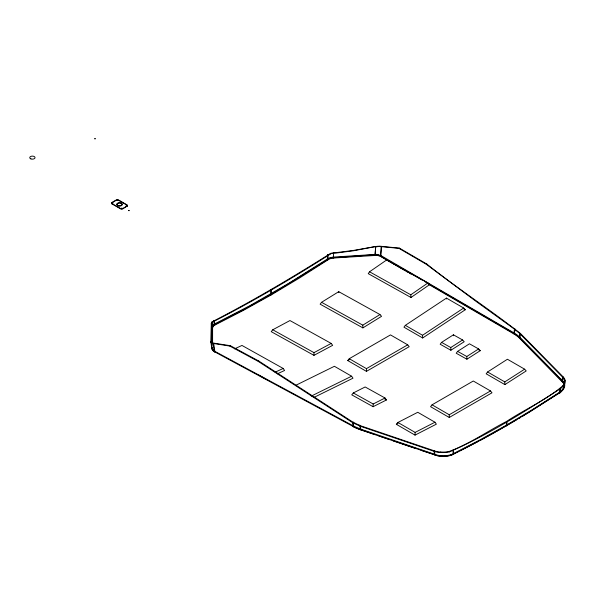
<?xml version="1.0" encoding="UTF-8"?>
<svg xmlns="http://www.w3.org/2000/svg" width="595" height="595" viewBox="0 0 595 595"><rect width="100%" height="100%" fill="white"/><g stroke="black" fill="none" stroke-linecap="round" stroke-linejoin="round"><path stroke-width="0.89" d="M212.549 343.888L212.564 327.629L213.925 325.554L243.08 310.553L271.365 294.845L299.649 277.895L329.429 258.922L333.118 258.051L377.163 255.344L380.257 256.244L397.155 266.062M212.593 343.233L212.601 326.975L213.962 324.907L243.095 309.921L271.357 294.22L330.441 257.947L375.155 254.72L378.346 254.972L422.13 280.037M313.959 355.356L313.982 352.642L331.184 343.419L332.657 345.331L313.959 355.356L271.231 331.66L272.748 329.779L289.951 320.549L331.184 343.419M434.781 454.416A15.262 8.144 3.3 0 0 453.264 453.68L479.793 439.973L506.382 425.172L506.442 421.505C524.835 409.286 546.046 400.227 562.833 385.768M375.095 255.314L375.69 246.516L353.4 250.428L333.624 252.949L336.257 253.039L353.4 250.792L375.69 246.516A9.051 3.176 -11.9 0 1 379.833 246.248M373.102 406.705L373.177 403.99L385.024 398.01L386.453 399.966L373.102 406.705L351.742 394.835L353.304 392.953L365.151 386.966L385.024 398.01M415.035 435.116L415.124 432.401L434.967 422.219L436.373 424.161L415.035 435.116L396.337 424.317L397.921 422.472L417.764 412.283L434.967 422.219M211.872 343.241L229.804 346.074L258.208 361.381L352.597 422.658L353.051 426.429A0.759 0.431 -61.7 0 0 353.527 426.682L213.486 351.199L211.924 349.198L210.816 341.709L211.299 323.576A8.516 4.143 -9.3 0 1 212.051 321.888M327.622 254.809L327.317 258.855A0.759 0.402 56.4 0 0 327.897 259.732M327.845 259.137L328.15 255.099M333.356 258.037L333.624 252.949M375.029 254.734L375.683 246.88M380.384 255.768L381.15 246.598L381.693 246.375L399.446 248.13L426.808 264.039C457.131 288.322 489.938 309.512 520.447 333.483L563.145 376.866A15.797 9.118 0.6 0 1 565.168 380.495L565.22 380.83A16.162 10.018 -2.6 0 1 563.539 386.006M563.115 382.793L519.428 338.153A36.697 22.967 -6.5 0 0 514.058 333.996A0.759 0.454 -59.8 0 0 514.504 333.215L514.972 328.909L514.437 329.124L519.517 333.334L562.498 377.007L562.03 380.919L519.13 337.335L513.961 333.431L514.437 329.124L475.569 301.025L426.265 264.254L398.91 248.346L379.513 246.479M519.376 337.454L519.799 333.624L520.447 333.483L520.03 337.32M521.875 416.679L560.021 392.611L560.49 388.669L563.51 385.991M369.555 271.781L368.245 273.641L410.981 297.493L429.56 284.655L427.894 282.982L386.653 259.963L369.555 271.781L410.795 294.8L410.981 297.493M457.607 351.37L456.224 353.237L466.904 359.216L480.232 350.693L478.625 348.938L469.44 343.798L457.607 351.37L466.792 356.502L466.904 359.216M441.579 342.378L440.188 344.245L450.876 350.254L464.204 341.731L462.605 339.976L453.412 334.807L441.579 342.378L450.765 347.539L450.876 350.254M321.56 302.297L320.155 304.186L362.883 327.882L381.559 316.332L379.974 314.547L338.741 291.676L321.56 302.297L362.794 325.168L362.883 327.882M405.329 325.346L403.953 327.183L422.651 337.975L465.275 309.75L463.661 308.039L446.458 298.102L405.329 325.346L422.532 335.275L422.651 337.975M487.58 371.972L486.174 373.816L504.872 384.615L526.211 370.93L524.626 369.183L507.423 359.246L487.58 371.972L504.783 381.908L504.872 384.615M211.969 321.88C252.354 301.174 291.922 277.716 330.337 253.544M347.748 360.563L349.243 358.711L390.491 334.903L407.694 344.832L409.189 346.684L366.446 371.362L347.748 360.563L349.332 359.648M432.052 404.823L430.557 406.675L449.255 417.474L491.991 392.797L490.496 390.945L473.293 381.016L432.052 404.823L449.255 414.76L490.496 390.945M212.668 321.992C253.009 301.457 292.413 278.163 330.627 253.894M360.451 429.806L359.968 426.139L360.339 425.685L434.506 450.898A15.039 8.739 0.2 0 0 440.471 452.036M94.739 138.672L95.274 138.672M95.274 138.843L94.739 138.843M561.1 391.696L529.676 411.926L496.409 431.479M561.613 391.421L560.133 392.536M420.933 450.289L437.013 455.599M229.804 346.074L230.317 345.68L258.728 360.987L353.11 422.264L353.765 426.139L360.533 429.055L434.863 454.335L434.506 450.898L434.127 451.352L434.558 455.004M258.208 361.381L258.728 360.987M352.597 422.658L353.11 422.264M410.795 294.8L427.894 282.982M422.532 335.275L463.661 308.039M353.46 426.712A36.697 18.505 4.1 0 0 360.659 429.835L402.071 443.811M560.021 392.611L560.081 392.574A0.759 0.402 56.5 0 1 559.531 392.893M504.783 381.908L524.626 369.183M450.765 347.539L462.605 339.976M466.792 356.502L478.625 348.938M362.794 325.168L379.974 314.547M518.55 418.672L520.216 417.675M516.891 419.654L506.918 425.492A0.759 0.439 60 0 1 506.39 425.797M506.382 425.172L532.956 409.278L559.486 392.298L559.955 388.356L560.49 388.669C524.582 411.547 488.272 434.893 449.218 451.984M112.046 202.397L116.323 199.927A1.51 0.87 0 0 1 118.457 199.927L127.003 204.858A1.51 0.87 0 0 1 127.003 206.093L122.734 208.875A1.51 0.87 0 0 1 120.599 208.875L112.046 203.936A1.51 0.87 0 0 1 112.046 202.702L112.046 202.397A1.51 0.87 0 0 0 112.046 203.631L112.046 203.936M112.046 202.702L116.323 200.232A1.51 0.87 0 0 1 118.457 200.232L127.003 205.171A1.51 0.87 0 0 1 127.003 206.405M112.046 203.631L120.599 208.562A1.51 0.87 0 0 0 122.734 208.562L127.003 206.093M349.243 358.711L366.446 368.647L407.694 344.832M328.165 254.92L327.637 254.623M495.278 432.104L479.771 440.605M486.427 437.013L506.918 425.492L506.97 421.825L506.442 421.505C487.268 431.293 469.18 444.19 448.875 451.56M485.304 437.608L473.122 444.138M478.655 441.185L459.823 450.98M472.006 444.688L451.731 454.922M396.337 424.317L397.981 423.476M453.33 450.541L453.747 453.97A0.759 0.469 63.7 0 1 453.189 454.29M458.723 451.493L451.546 454.989M295.745 385.329L334.405 366.289L351.608 376.219L352.984 378.197L313.639 397.579M311.297 396.077L351.608 376.219M234.623 348.849L241.972 345.442L283.205 368.461L284.574 370.477L277.277 373.861M275.039 372.247L283.205 368.461M398.91 248.346L399.446 248.13M426.265 264.254L426.808 264.039M451.605 454.967L452.029 454.714M451.36 455.056L451.962 454.744M117.007 200.537L117.156 200.522M126.11 205.773L126.296 205.803M210.816 341.709L211.567 341.627A8.375 3.072 -15.8 0 0 212.437 342.936M213.806 320.526L214.26 324.119L249.625 305.83L288.493 283.488L328.909 258.029L332.895 257.107L376.412 254.355L380.889 255.53L514.504 333.215A37.492 23.384 -6.2 0 1 520.037 337.425M333.26 257.085L333.334 257.464M379.9 246.196L381.693 246.375L380.926 255.553A0.759 0.454 -59.8 0 1 380.458 256.348M562.87 385.776A15.418 9.632 -3.1 0 0 564.476 380.793L565.22 380.83M440.508 452.542L440.977 452.564L440.605 452.044M230.317 345.68L212.534 342.943M436.782 455.435L407.032 445.581M402.406 444.004L415.964 448.526M378.911 435.927L388.178 439.088M393.139 440.858L406.705 445.387M359.968 426.139L434.127 451.352A15.797 9.245 0 0 0 440.397 452.542M374.285 434.343L360.392 429.59A37.492 19.025 3.9 0 1 352.991 426.459M212.936 349.667L214.832 351.318L353.571 426.035M214.832 351.318L213.657 343.3L213.144 343.687L214.341 351.727A0.759 0.431 -61.7 0 0 214.81 351.987L213.166 350.708L212.541 349.235A0.759 0.654 0 0 1 211.842 348.588L211.842 345.955M272.748 329.779L313.982 352.642M384.868 399.089L386.453 399.966M353.304 392.953L373.177 403.99M427.946 283.755L429.56 284.655M478.707 349.838L480.232 350.693M258.676 375.073L265.935 379.127M463.713 308.85L465.275 309.75M397.921 422.472L415.124 432.401M424.406 281.361L513.961 333.431M397.914 266.5L405.5 270.918M406.259 271.357L407.776 272.242M409.293 273.12L410.81 274.005M429.025 284.596L514.028 334.018M453.383 450.512L452.855 450.192L453.219 453.65M563.763 382.124L520.015 337.432A0.759 0.528 -44.4 0 1 519.428 338.153M212.705 349.176L212.4 347.22M214.341 320.809L214.869 324.364M212.593 327.138L212.051 323.502A7.78 3.667 -9.3 0 1 212.75 321.999M211.761 342.921L212.051 323.502L211.299 323.576L211.842 327.213L211.842 343.308M211.887 343.784L212.14 345.502M446.458 298.102L446.577 298.958M360.339 425.685L360.763 429.136M453.412 334.807L453.516 335.721M338.741 291.676L338.83 292.636M271.357 294.22L271.238 290.286L270.71 289.996L270.822 293.93A0.759 0.439 60 0 0 271.365 294.845M449.255 414.76L449.255 417.474M366.446 368.647L366.446 371.362M562.178 380.86A15.262 9.371 -5.2 0 1 559.374 392.231M564.424 380.473A15.039 8.724 0.3 0 0 562.498 377.007L563.145 376.866L562.677 380.778A0.759 0.535 -44.7 0 1 562.082 381.507M330.552 253.82A7.78 3.689 -7.3 0 1 333.617 253.232M360.473 425.492A37.507 28.151 -10.9 0 1 353.252 422.138M375.713 246.918A8.375 2.826 -13.3 0 1 379.454 246.531M448.823 451.501A15.418 8.226 3.9 0 1 441.029 451.999M212.556 327.778A0.759 0.647 0 0 1 211.842 327.213L212.475 325.524L214.26 324.119A0.759 0.469 63.9 0 0 214.84 325.011M451.427 455.108A15.277 8.144 3.3 0 1 436.953 455.681M563.197 382.771A15.277 9.371 -5 0 1 560.996 391.659M330.27 253.47A8.516 4.046 -6.3 0 1 333.624 252.875M360.101 425.946A38.266 28.649 -10.8 0 1 352.738 422.524M211.798 343.241A9.051 3.548 -15.3 0 1 210.831 341.723M563.852 382.102A16.013 9.751 -4.5 0 1 561.561 391.339M451.888 454.833A16.013 8.627 2.8 0 1 436.73 455.51M449.166 451.925A16.162 8.724 3.5 0 1 440.984 452.498M128.55 210.6L129.301 210.637L128.565 210.556M112.552 203.148C113.794 203.103 112.403 202.493 112.552 203.133M121.633 208.391C122.897 208.443 121.462 207.625 121.633 208.391M214.319 320.646L213.784 320.363L214.312 320.646M118.204 205.877A2.648 1.525 0 0 0 122.168 204.554A2.648 1.525 0 0 0 118.204 203.23A2.648 1.525 0 0 0 118.204 205.877M118.204 205.565A2.648 1.525 0 0 0 122.168 204.249A2.648 1.525 0 0 0 118.204 202.925A2.648 1.525 0 0 0 118.204 205.565M30.91 158.902A2.648 1.525 0 0 0 35.031 157.742A2.648 1.525 0 0 0 31.238 156.262A2.648 1.525 0 0 0 30.91 158.902"/></g></svg>
